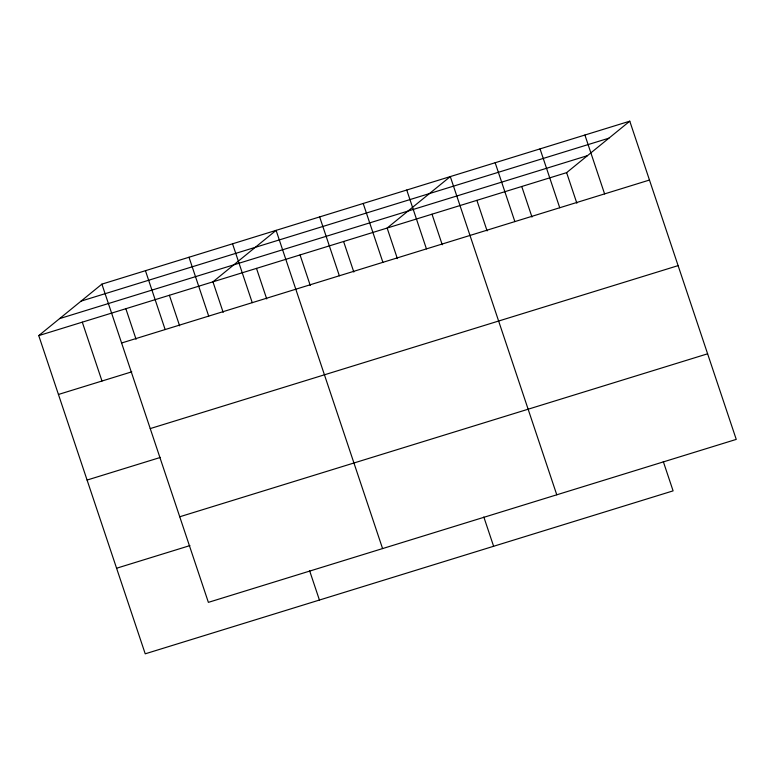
<?xml version="1.0" encoding="UTF-8"?>
<svg xmlns="http://www.w3.org/2000/svg" width="775" height="775" viewBox="0 0 775 775"><rect width="100%" height="100%" fill="white"/><g stroke="black" fill="none" stroke-linecap="round" stroke-linejoin="round"><path stroke-width="1.16" d="M663.303 461.58L673.097 490.866L145.225 653.819L38.75 335.604L101.903 284.134L629.775 121.181L736.25 439.396L208.378 602.359L101.903 284.134M38.75 335.604L566.622 172.641L629.775 121.181M81.065 301.117L608.937 138.163M59.588 318.622L587.46 155.659M121.597 342.996L649.469 180.042M58.445 394.465L131.789 371.826M150.234 428.585L678.106 265.631M87.081 480.054L160.425 457.415M179.742 516.77L707.614 353.807M116.589 568.23L189.933 545.59M584.902 135.024L604.597 193.895M566.622 172.641L576.852 203.205M540.039 148.877L559.734 207.739M521.749 186.494L531.979 217.058M495.167 162.731L514.862 221.592M476.887 200.347L487.107 230.911M556.77 494.799L450.294 176.584L387.142 228.053L397.372 258.618M432.014 214.2L442.244 244.764M406.749 190.03L426.444 248.891M483.823 516.993L493.617 546.268M363.204 203.476L382.898 262.338M343.596 241.49L353.826 272.054M319.649 216.913L339.343 275.774M300.051 254.936L310.271 285.5M382.579 548.584L276.103 230.359L212.951 281.829L223.171 312.393M256.496 268.382L266.726 298.947M232.548 243.805L252.243 302.667M309.622 570.768L319.426 600.044M189.003 257.252L208.698 316.113M169.396 295.275L179.626 325.829M145.448 270.688L165.143 329.549M125.85 308.712L136.071 339.276M82.295 322.158L101.99 381.019"/></g></svg>
